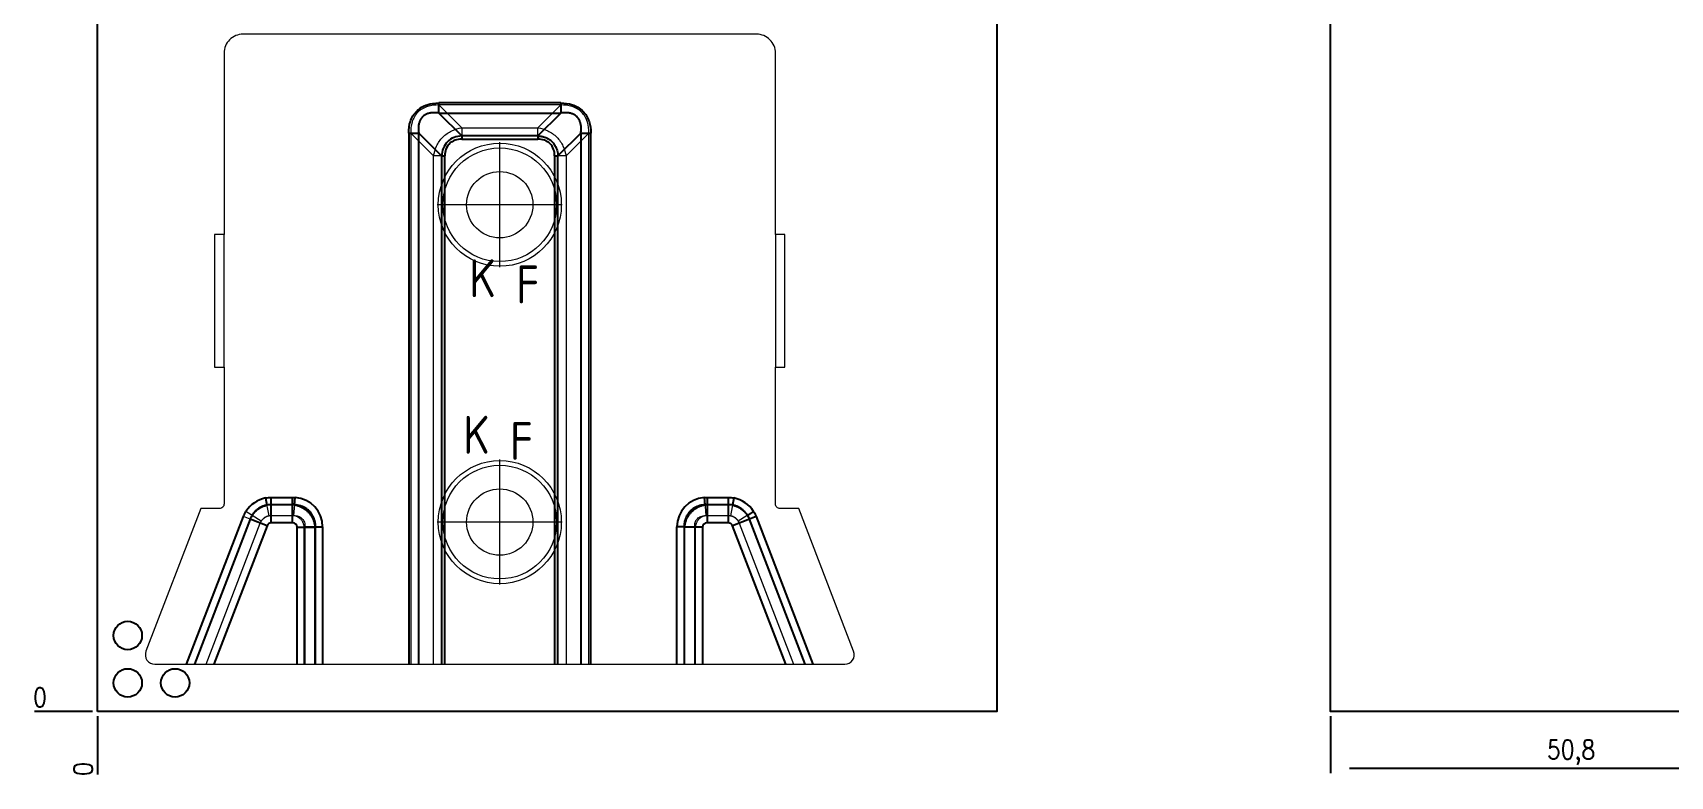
# Model space of a CAD drawing. Header units: millimetres. Extents: x 88508 to 142116, y -5268 to 20283.
# Drawn here: x 107231.9 to 107404.8, y -5104 to -5025.5 of the extents above; entities that cross this region are included whole.
import ezdxf
from ezdxf.enums import TextEntityAlignment as Align

# ---------------------------------------------------------------- set-up
doc = ezdxf.new("R2010")
doc.units = ezdxf.units.MM
doc.linetypes.add('HIDDEN', pattern=[0])
for name, color, linetype in [('DIM', 4, 'Continuous'), ('LB_P', 2, 'Continuous'), ('PRESS', 3, 'Continuous'), ('TEXT', 4, 'Continuous')]:
    doc.layers.add(name, color=color, linetype=linetype)
doc.styles.add('gbenor', font='gbenor.shx', dxfattribs={"bigfont": 'gbcbig.shx'})
doc.styles.get("Standard").update_dxf_attribs({"font": 'txt.shx', "width": 0.85, "bigfont": 'ctxt.shx'})
doc.dimstyles.new('T-2-WX', dxfattribs={"dimtxt": 2, "dimasz": 2, "dimexe": 0.5, "dimexo": 0.5, "dimgap": 0.5, "dimtad": 1, "dimtxsty": 'Standard', "dimblk": 'OPEN30', "dimcen": 0, "dimazin": 3, "dimtfac": 1, "dimtmove": 0, "dimatfit": 3, "dimldrblk": 'OPEN30', "dimlwd": -1, "dimlwe": -1})

# ---------------------------------------------------------------- blocks, each defined once
blk = doc.blocks.new('*D8809')
at = {"layer": 'Defpoints', "color": 0}
for p in [(107333.68, -4943.15), (107338.68, -4943.15), (107238.68, -5097.15)]:
    blk.add_point(p, dxfattribs=at)
at = {"layer": 'DIM', "color": 0}
blk.add_line((107334.18, -4943.15), (107343.39, -4943.15), dxfattribs=at)
at = {"layer": 'DIM', "color": 0, "insert": (107341.28, -4941.65), "char_height": 2, "attachment_point": 5}
blk.add_mtext('154', dxfattribs=at)
blk = doc.blocks.new('_Open30')
blk = doc.blocks.new('*D8810')
at = {"layer": 'Defpoints', "color": 0}
for p in [(107233.68, -5097.15), (107238.68, -5097.15), (107238.68, -5097.15)]:
    blk.add_point(p, dxfattribs=at)
at = {"layer": 'DIM', "color": 0}
blk.add_line((107238.18, -5097.15), (107232.04, -5097.15), dxfattribs=at)
at = {"layer": 'DIM', "color": 0, "insert": (107232.61, -5095.65), "char_height": 2, "attachment_point": 5}
blk.add_mtext('0', dxfattribs=at)
blk = doc.blocks.new('*D8811')
at = {"layer": 'Defpoints', "color": 0}
for p in [(107238.68, -5097.15), (107238.68, -5097.15), (107238.68, -5102.15)]:
    blk.add_point(p, dxfattribs=at)
at = {"layer": 'DIM', "color": 0}
blk.add_line((107238.68, -5097.65), (107238.68, -5103.78), dxfattribs=at)
at = {"layer": 'DIM', "color": 0, "insert": (107237.18, -5103.22), "char_height": 2, "attachment_point": 5, "rotation": 90}
blk.add_mtext('0', dxfattribs=at)
blk = doc.blocks.new('*D8812')
at = {"layer": 'Defpoints', "color": 0}
for p in [(107333.68, -4938.15), (107333.68, -4943.15), (107238.68, -5097.15)]:
    blk.add_point(p, dxfattribs=at)
at = {"layer": 'DIM', "color": 0}
blk.add_line((107333.68, -4942.65), (107333.68, -4934.9), dxfattribs=at)
at = {"layer": 'DIM', "color": 0, "insert": (107332.18, -4936.27), "char_height": 2, "attachment_point": 5, "rotation": 90}
blk.add_mtext('95', dxfattribs=at)
blk = doc.blocks.new('*D8813')
at = {"layer": 'Defpoints', "color": 0}
for p in [(107368.92, -5097.15), (107419.72, -5097.15), (107368.92, -5103.15)]:
    blk.add_point(p, dxfattribs=at)
at = {"layer": 'DIM', "color": 0}
for p, q in [((107368.92, -5097.65), (107368.92, -5103.65)), ((107419.72, -5097.65), (107419.72, -5103.65)), ((107417.72, -5103.15), (107370.92, -5103.15))]:
    blk.add_line(p, q, dxfattribs=at)
at = {"layer": 'DIM', "color": 0, "insert": (107394.32, -5101.46), "char_height": 2, "attachment_point": 5}
blk.add_mtext('50,8', dxfattribs=at)

msp = doc.modelspace()

# ---------------------------------------------------------------- linework, layer by layer
at = {"layer": 'LB_P', "linetype": 'Continuous', "lineweight": 25}
for p, q in [((107287.617, -5032.909, 0), (107274.738, -5032.909, 0)), ((107274.738, -5033.969, 0), (107277.153, -5036.383, 0)), ((107274.738, -5033.969, 0), (107287.617, -5033.969, 0)), ((107285.203, -5036.384, 0), (107287.617, -5033.969, 0)), ((107271.556, -5036.091, 0), (107271.556, -5092.148, 0)), ((107275.031, -5038.505, 0), (107272.617, -5036.091, 0)), ((107272.617, -5092.148, 0), (107272.617, -5036.091, 0)), ((107285.203, -5036.384, 0), (107277.153, -5036.383, 0)), ((107277.153, -5036.737, 0), (107285.203, -5036.737, 0)), ((107289.738, -5036.091, 0), (107287.324, -5038.505, 0)), ((107289.738, -5036.091, 0), (107289.738, -5092.148, 0)), ((107290.799, -5092.148, 0), (107290.799, -5036.091, 0)), ((107275.031, -5038.505, 0), (107275.031, -5092.148, 0)), ((107275.385, -5092.148, 0), (107275.385, -5038.505, 0)), ((107286.971, -5038.505, 0), (107286.971, -5092.148, 0)), ((107287.324, -5092.148, 0), (107287.324, -5038.505, 0))]:
    msp.add_line(p, q, dxfattribs=at)
at = {"layer": 'LB_P', "linetype": 'Continuous', "lineweight": 18}
for p, q in [((107274.738, -5032.909, 0), (107287.617, -5032.909, 0)), ((107277.153, -5035.535, 0), (107274.738, -5033.121, 0)), ((107287.617, -5033.121, 0), (107274.738, -5033.121, 0)), ((107287.617, -5033.121, 0), (107285.203, -5035.535, 0)), ((107277.153, -5035.535, 0), (107285.203, -5035.535, 0)), ((107271.556, -5092.148, 0), (107271.556, -5036.091, 0)), ((107271.768, -5036.091, 0), (107271.768, -5092.148, 0)), ((107271.768, -5036.091, 0), (107274.183, -5038.505, 0)), ((107285.203, -5036.737, 0), (107277.153, -5036.737, 0)), ((107288.173, -5038.505, 0), (107290.587, -5036.091, 0)), ((107290.587, -5092.148, 0), (107290.587, -5036.091, 0)), ((107290.799, -5036.091, 0), (107290.799, -5092.148, 0)), ((107274.183, -5092.148, 0), (107274.183, -5038.505, 0)), ((107275.385, -5038.505, 0), (107275.385, -5092.148, 0)), ((107286.971, -5092.148, 0), (107286.971, -5038.505, 0)), ((107288.173, -5038.505, 0), (107288.173, -5092.148, 0))]:
    msp.add_line(p, q, dxfattribs=at)
at = {"layer": 'LB_P', "linetype": 'Continuous', "lineweight": 15}
for p, q in [((107281.178, -5050.248, 0), (107281.178, -5037.048, 0)), ((107287.778, -5043.648, 0), (107274.578, -5043.648, 0)), ((107252.058, -5060.78, 0), (107252.058, -5046.78, 0)), ((107310.297, -5046.78, 0), (107310.297, -5060.78, 0)), ((107281.178, -5083.748, 0), (107281.178, -5070.548, 0)), ((107287.778, -5077.148, 0), (107274.578, -5077.148, 0))]:
    msp.add_line(p, q, dxfattribs=at)
at = {"layer": 'LB_P', "lineweight": 25}
for p, q in [((107256.444, -5074.604, 0), (107256.59, -5075.356, 0)), ((107257.05, -5074.546, 0), (107259.292, -5074.546, 0)), ((107257.05, -5075.312, 0), (107257.05, -5074.546, 0)), ((107259.292, -5075.312, 0), (107257.05, -5075.312, 0)), ((107257.05, -5077.229, 0), (107257.05, -5075.312, 0)), ((107259.292, -5075.312, 0), (107259.292, -5074.546, 0)), ((107259.292, -5077.229, 0), (107259.292, -5075.312, 0)), ((107259.502, -5075.321, 0), (107259.567, -5074.557, 0)), ((107302.854, -5075.321, 0), (107302.788, -5074.557, 0)), ((107303.064, -5074.546, 0), (107305.305, -5074.546, 0)), ((107303.064, -5074.546, 0), (107303.064, -5075.312, 0)), ((107303.064, -5075.312, 0), (107303.064, -5077.229, 0)), ((107305.305, -5075.312, 0), (107303.064, -5075.312, 0)), ((107305.305, -5074.546, 0), (107305.305, -5075.312, 0)), ((107305.305, -5075.312, 0), (107305.305, -5077.229, 0)), ((107305.911, -5074.604, 0), (107305.765, -5075.356, 0)), ((107248.107, -5092.148, 0), (107254.095, -5076.575, 0)), ((107254.81, -5076.851, 0), (107248.928, -5092.148, 0)), ((107256.599, -5077.538, 0), (107254.81, -5076.851, 0)), ((107259.292, -5077.229, 0), (107257.05, -5077.229, 0)), ((107305.305, -5077.229, 0), (107303.064, -5077.229, 0)), ((107307.545, -5076.851, 0), (107305.756, -5077.538, 0)), ((107307.989, -5076.031, 0), (107307.339, -5076.437, 0)), ((107308.261, -5076.575, 0), (107307.545, -5076.851, 0)), ((107313.427, -5092.148, 0), (107307.545, -5076.851, 0)), ((107308.261, -5076.575, 0), (107314.248, -5092.148, 0)), ((107256.599, -5077.538, 0), (107250.982, -5092.148, 0)), ((107259.777, -5092.148, 0), (107259.777, -5077.701, 0)), ((107259.777, -5077.701, 0), (107261.656, -5077.701, 0)), ((107261.713, -5077.658, 0), (107261.656, -5077.701, 0)), ((107261.656, -5077.701, 0), (107261.656, -5092.148, 0)), ((107261.713, -5092.148, 0), (107261.713, -5077.658, 0)), ((107261.713, -5077.658, 0), (107262.465, -5077.658, 0)), ((107262.465, -5077.658, 0), (107262.465, -5092.148, 0)), ((107300.642, -5077.658, 0), (107299.89, -5077.658, 0)), ((107299.89, -5092.148, 0), (107299.89, -5077.658, 0)), ((107300.699, -5077.701, 0), (107300.642, -5077.658, 0)), ((107300.642, -5077.658, 0), (107300.642, -5092.148, 0)), ((107302.579, -5077.701, 0), (107300.699, -5077.701, 0)), ((107300.699, -5092.148, 0), (107300.699, -5077.701, 0)), ((107302.579, -5077.701, 0), (107302.579, -5092.148, 0)), ((107311.373, -5092.148, 0), (107305.756, -5077.538, 0))]:
    msp.add_line(p, q, dxfattribs=at)
at = {"layer": 'LB_P', "lineweight": 18}
for p, q in [((107256.81, -5076.485, 0), (107256.444, -5074.604, 0)), ((107259.292, -5074.546, 0), (107257.05, -5074.546, 0)), ((107257.05, -5076.462, 0), (107257.05, -5074.546, 0)), ((107259.292, -5076.462, 0), (107259.292, -5074.546, 0)), ((107259.567, -5074.557, 0), (107259.403, -5076.467, 0)), ((107302.788, -5074.557, 0), (107302.952, -5076.467, 0)), ((107303.064, -5074.546, 0), (107303.064, -5076.462, 0)), ((107305.305, -5074.546, 0), (107303.064, -5074.546, 0)), ((107305.305, -5074.546, 0), (107305.305, -5076.462, 0)), ((107305.911, -5074.604, 0), (107305.545, -5076.485, 0)), ((107254.095, -5076.575, 0), (107248.107, -5092.148, 0)), ((107250.16, -5092.148, 0), (107255.884, -5077.263, 0)), ((107255.884, -5077.263, 0), (107254.095, -5076.575, 0)), ((107255.991, -5077.047, 0), (107254.367, -5076.031, 0)), ((107255.884, -5077.263, 0), (107256.599, -5077.538, 0)), ((107257.05, -5076.462, 0), (107259.292, -5076.462, 0)), ((107257.05, -5076.462, 0), (107257.05, -5077.229, 0)), ((107257.05, -5077.229, 0), (107259.292, -5077.229, 0)), ((107259.292, -5076.462, 0), (107259.292, -5077.229, 0)), ((107303.064, -5076.462, 0), (107303.064, -5077.229, 0)), ((107303.064, -5076.462, 0), (107305.305, -5076.462, 0)), ((107303.064, -5077.229, 0), (107305.305, -5077.229, 0)), ((107305.305, -5076.462, 0), (107305.305, -5077.229, 0)), ((107305.756, -5077.538, 0), (107306.472, -5077.263, 0)), ((107307.989, -5076.031, 0), (107306.364, -5077.047, 0)), ((107308.261, -5076.575, 0), (107306.472, -5077.263, 0)), ((107306.472, -5077.263, 0), (107312.195, -5092.148, 0)), ((107314.248, -5092.148, 0), (107308.261, -5076.575, 0)), ((107250.982, -5092.148, 0), (107256.599, -5077.538, 0)), ((107259.777, -5077.701, 0), (107260.528, -5077.701, 0)), ((107259.777, -5077.701, 0), (107259.777, -5092.148, 0)), ((107260.586, -5077.658, 0), (107260.528, -5077.701, 0)), ((107260.528, -5092.148, 0), (107260.528, -5077.701, 0)), ((107262.465, -5077.658, 0), (107260.586, -5077.658, 0)), ((107260.586, -5077.658, 0), (107260.586, -5092.148, 0)), ((107262.465, -5092.148, 0), (107262.465, -5077.658, 0)), ((107301.77, -5077.658, 0), (107299.89, -5077.658, 0)), ((107299.89, -5077.658, 0), (107299.89, -5092.148, 0)), ((107301.827, -5077.701, 0), (107301.77, -5077.658, 0)), ((107301.77, -5092.148, 0), (107301.77, -5077.658, 0)), ((107301.827, -5077.701, 0), (107302.579, -5077.701, 0)), ((107301.827, -5077.701, 0), (107301.827, -5092.148, 0)), ((107302.579, -5092.148, 0), (107302.579, -5077.701, 0)), ((107305.756, -5077.538, 0), (107311.373, -5092.148, 0))]:
    msp.add_line(p, q, dxfattribs=at)
at = {"layer": 'LB_P', "color": 1, "linetype": 'Continuous', "lineweight": 15, "elevation": 0}
msp.add_lwpolyline([(107310.297, -5046.78), (107310.297, -5027.65, 0.4142136), (107308.297, -5025.65), (107254.058, -5025.65, 0.4142136), (107252.058, -5027.65), (107252.058, -5046.78), (107251.058, -5046.78), (107251.058, -5060.78), (107252.058, -5060.78), (107252.058, -5075.23, -0.4142136), (107251.558, -5075.73), (107249.595, -5075.73), (107243.805, -5090.789, 0.5263024), (107244.738, -5092.148), (107317.617, -5092.148, 0.5263024), (107318.551, -5090.789), (107312.76, -5075.73), (107310.797, -5075.73, -0.4142136), (107310.297, -5075.23), (107310.297, -5060.78), (107311.297, -5060.78), (107311.297, -5046.78)], format="xyb", close=True, dxfattribs=at)
at = {"layer": 'LB_P', "linetype": 'HIDDEN', "lineweight": 15}
for centre in [(107281.178, -5043.648, 0), (107281.178, -5077.148, 0)]:
    msp.add_circle(centre, 6.5, dxfattribs=at)
at = {"layer": 'LB_P', "linetype": 'Continuous', "lineweight": 15}
for centre, radius in [((107281.178, -5043.648, 0), 6), ((107281.178, -5043.648, 0), 3.5), ((107281.178, -5077.148, 0), 6), ((107281.178, -5077.148, 0), 3.5)]:
    msp.add_circle(centre, radius, dxfattribs=at)
at = {"layer": 'LB_P', "lineweight": 25}
for centre, major_axis, ratio, start_param, end_param in [((107257.221, -5077.961, 0), (1.965, -2.86), 0.9510147, 2.7497471, 3.5334382), ((107258.953, -5077.961, 0), (2.916, 2.147), 0.9112507, 5.6922932, 7.0873262), ((107303.402, -5077.961, 0), (-2.916, 2.147), 0.9112507, 5.4790444, 6.8740774), ((107305.134, -5077.961, 0), (-1.965, -2.86), 0.9510147, 2.7497471, 3.5334382), ((107257.074, -5077.746, 0), (0.298, -0.433), 0.9510147, 2.5629528, 3.7202325), ((107259.244, -5077.746, 0), (0.442, 0.325), 0.9112507, 5.6922932, 7.1744522), ((107303.111, -5077.746, 0), (-0.442, 0.325), 0.9112507, 5.3919185, 6.8740774), ((107305.281, -5077.746, 0), (-0.298, -0.433), 0.9510147, 2.5629528, 3.7202325)]:
    msp.add_ellipse(centre, major_axis=major_axis, ratio=ratio, start_param=start_param, end_param=end_param, dxfattribs=at)
at = {"layer": 'LB_P', "lineweight": 18}
for centre, major_axis, ratio, start_param, end_param in [((107257.221, -5077.961, 0), (1.965, -2.86), 0.9510147, 2.7497471, 3.5334382), ((107258.953, -5077.961, 0), (2.916, 2.147), 0.9112507, 5.6922932, 7.0873262), ((107303.402, -5077.961, 0), (-2.916, 2.147), 0.9112507, 5.4790444, 6.8740774), ((107305.134, -5077.961, 0), (-1.965, -2.86), 0.9510147, 2.7497471, 3.5334382), ((107257.074, -5077.746, 0), (0.298, -0.433), 0.9510147, 2.5629528, 3.7202325), ((107259.244, -5077.746, 0), (0.442, 0.325), 0.9112507, 5.6922932, 7.1744522), ((107303.111, -5077.746, 0), (-0.442, 0.325), 0.9112507, 5.3919185, 6.8740774), ((107305.281, -5077.746, 0), (-0.298, -0.433), 0.9510147, 2.5629528, 3.7202325)]:
    msp.add_ellipse(centre, major_axis=major_axis, ratio=ratio, start_param=start_param, end_param=end_param, dxfattribs=at)
at = {"layer": 'LB_P', "linetype": 'Continuous', "lineweight": 25}
for points, knots in [([(107271.556, -5036.091, 0), (107271.556, -5035.68, 0), (107271.609, -5035.261, 0), (107271.811, -5034.656, 0), (107271.899, -5034.459, 0), (107272.121, -5034.089, 0), (107272.255, -5033.915, 0), (107272.563, -5033.607, 0), (107272.736, -5033.473, 0), (107273.107, -5033.251, 0), (107273.304, -5033.163, 0), (107273.909, -5032.961, 0), (107274.328, -5032.909, 0), (107274.738, -5032.909, 0)], [0, 0, 0, 0, 0.25, 0.25, 0.375, 0.375, 0.5, 0.5, 0.625, 0.625, 0.75, 0.75, 1, 1, 1, 1]), ([(107274.738, -5033.969, 0), (107274.671, -5033.961, 0), (107274.539, -5033.944, 0), (107274.345, -5033.933, 0), (107274.16, -5033.934, 0), (107273.985, -5033.947, 0), (107273.818, -5033.972, 0), (107273.662, -5034.009, 0), (107273.515, -5034.057, 0), (107273.378, -5034.116, 0), (107273.252, -5034.187, 0), (107273.137, -5034.268, 0), (107273.032, -5034.36, 0), (107272.903, -5034.5, 0), (107272.767, -5034.709, 0), (107272.653, -5035.002, 0), (107272.588, -5035.334, 0), (107272.572, -5035.703, 0), (107272.602, -5035.957, 0), (107272.617, -5036.091, 0)], [0, 0, 0, 0, 0.05601333, 0.10928359, 0.15994378, 0.20814851, 0.25407719, 0.29793717, 0.33996643, 0.38043526, 0.41964623, 0.45793174, 0.49564868, 0.53317017, 0.61321579, 0.69770357, 0.78910222, 0.88937129, 1, 1, 1, 1]), ([(107287.617, -5032.909, 0), (107288.028, -5032.909, 0), (107288.447, -5032.961, 0), (107289.052, -5033.163, 0), (107289.249, -5033.251, 0), (107289.619, -5033.473, 0), (107289.793, -5033.608, 0), (107290.101, -5033.915, 0), (107290.234, -5034.089, 0), (107290.456, -5034.459, 0), (107290.544, -5034.656, 0), (107290.747, -5035.261, 0), (107290.799, -5035.68, 0), (107290.799, -5036.091, 0)], [0, 0, 0, 0, 0.25, 0.25, 0.375, 0.375, 0.5, 0.5, 0.625, 0.625, 0.75, 0.75, 1, 1, 1, 1]), ([(107289.738, -5036.091, 0), (107289.747, -5036.023, 0), (107289.764, -5035.892, 0), (107289.775, -5035.698, 0), (107289.774, -5035.513, 0), (107289.76, -5035.337, 0), (107289.735, -5035.171, 0), (107289.699, -5035.014, 0), (107289.651, -5034.867, 0), (107289.591, -5034.731, 0), (107289.521, -5034.604, 0), (107289.44, -5034.489, 0), (107289.348, -5034.384, 0), (107289.207, -5034.256, 0), (107288.998, -5034.12, 0), (107288.705, -5034.005, 0), (107288.374, -5033.941, 0), (107288.005, -5033.924, 0), (107287.75, -5033.954, 0), (107287.617, -5033.969, 0)], [0, 0, 0, 0, 0.05601332, 0.10928357, 0.15994375, 0.20814847, 0.25407714, 0.29793712, 0.33996637, 0.3804352, 0.41964617, 0.45793168, 0.49564863, 0.53317011, 0.61321575, 0.69770353, 0.78910219, 0.88937128, 1, 1, 1, 1]), ([(107277.153, -5036.383, 0), (107276.88, -5036.4, 0), (107276.607, -5036.453, 0), (107276.092, -5036.657, 0), (107275.852, -5036.809, 0), (107275.457, -5037.204, 0), (107275.304, -5037.445, 0), (107275.1, -5037.959, 0), (107275.047, -5038.233, 0), (107275.031, -5038.505, 0)], [0, 0, 0, 0, 0.25, 0.25, 0.5, 0.5, 0.75, 0.75, 1, 1, 1, 1]), ([(107277.153, -5036.737, 0), (107276.912, -5036.737, 0), (107276.674, -5036.77, 0), (107276.228, -5036.924, 0), (107276.023, -5037.046, 0), (107275.694, -5037.375, 0), (107275.572, -5037.58, 0), (107275.418, -5038.025, 0), (107275.385, -5038.265, 0), (107275.385, -5038.505, 0)], [0, 0, 0, 0, 0.25, 0.25, 0.5, 0.5, 0.75, 0.75, 1, 1, 1, 1]), ([(107285.203, -5036.384, 0), (107285.262, -5036.388, 0), (107285.38, -5036.397, 0), (107285.552, -5036.424, 0), (107285.718, -5036.46, 0), (107285.876, -5036.506, 0), (107286.107, -5036.59, 0), (107286.396, -5036.741, 0), (107286.711, -5036.997, 0), (107286.966, -5037.312, 0), (107287.134, -5037.633, 0), (107287.237, -5037.938, 0), (107287.299, -5038.215, 0), (107287.316, -5038.407, 0), (107287.324, -5038.505, 0)], [0, 0, 0, 0, 0.0541024, 0.10663569, 0.1577006, 0.20740683, 0.25587326, 0.37973329, 0.50000066, 0.62029102, 0.74419329, 0.82566849, 0.91076772, 1, 1, 1, 1]), ([(107286.971, -5038.505, 0), (107286.971, -5038.264, 0), (107286.938, -5038.025, 0), (107286.784, -5037.58, 0), (107286.661, -5037.375, 0), (107286.332, -5037.046, 0), (107286.127, -5036.924, 0), (107285.682, -5036.77, 0), (107285.443, -5036.737, 0), (107285.203, -5036.737, 0)], [0, 0, 0, 0, 0.25, 0.25, 0.5, 0.5, 0.75, 0.75, 1, 1, 1, 1])]:
    msp.add_open_spline(points, degree=3, knots=knots, dxfattribs=at)
at = {"layer": 'LB_P', "linetype": 'Continuous', "lineweight": 18}
for points, knots in [([(107274.738, -5032.909, 0), (107274.328, -5032.909, 0), (107273.909, -5032.961, 0), (107273.304, -5033.163, 0), (107273.107, -5033.251, 0), (107272.736, -5033.473, 0), (107272.563, -5033.607, 0), (107272.255, -5033.915, 0), (107272.121, -5034.089, 0), (107271.899, -5034.459, 0), (107271.811, -5034.656, 0), (107271.609, -5035.261, 0), (107271.556, -5035.68, 0), (107271.556, -5036.091, 0)], [0, 0, 0, 0, 0.25, 0.25, 0.375, 0.375, 0.5, 0.5, 0.625, 0.625, 0.75, 0.75, 1, 1, 1, 1]), ([(107274.738, -5033.121, 0), (107274.346, -5033.112, 0), (107273.947, -5033.152, 0), (107273.373, -5033.332, 0), (107273.187, -5033.412, 0), (107272.838, -5033.616, 0), (107272.675, -5033.74, 0), (107272.388, -5034.027, 0), (107272.264, -5034.19, 0), (107272.06, -5034.539, 0), (107271.98, -5034.725, 0), (107271.8, -5035.299, 0), (107271.759, -5035.698, 0), (107271.768, -5036.091, 0)], [0, 0, 0, 0, 0.25, 0.25, 0.375, 0.375, 0.5, 0.5, 0.625, 0.625, 0.75, 0.75, 1, 1, 1, 1]), ([(107290.799, -5036.091, 0), (107290.799, -5035.68, 0), (107290.747, -5035.261, 0), (107290.544, -5034.656, 0), (107290.456, -5034.459, 0), (107290.234, -5034.089, 0), (107290.1, -5033.915, 0), (107289.793, -5033.608, 0), (107289.619, -5033.473, 0), (107289.249, -5033.251, 0), (107289.052, -5033.163, 0), (107288.447, -5032.961, 0), (107288.028, -5032.909, 0), (107287.617, -5032.909, 0)], [0, 0, 0, 0, 0.25, 0.25, 0.375, 0.375, 0.5, 0.5, 0.625, 0.625, 0.75, 0.75, 1, 1, 1, 1]), ([(107290.587, -5036.091, 0), (107290.596, -5035.698, 0), (107290.555, -5035.299, 0), (107290.375, -5034.726, 0), (107290.296, -5034.54, 0), (107290.092, -5034.19, 0), (107289.968, -5034.027, 0), (107289.68, -5033.74, 0), (107289.517, -5033.616, 0), (107289.168, -5033.412, 0), (107288.982, -5033.332, 0), (107288.409, -5033.152, 0), (107288.009, -5033.112, 0), (107287.617, -5033.121, 0)], [0, 0, 0, 0, 0.25, 0.25, 0.375, 0.375, 0.5, 0.5, 0.625, 0.625, 0.75, 0.75, 1, 1, 1, 1]), ([(107274.183, -5038.505, 0), (107274.237, -5038.156, 0), (107274.339, -5037.801, 0), (107274.663, -5037.119, 0), (107274.888, -5036.793, 0), (107275.441, -5036.24, 0), (107275.766, -5036.016, 0), (107276.449, -5035.691, 0), (107276.804, -5035.59, 0), (107277.153, -5035.535, 0)], [0, 0, 0, 0, 0.25, 0.25, 0.5, 0.5, 0.75, 0.75, 1, 1, 1, 1]), ([(107285.203, -5035.535, 0), (107285.552, -5035.589, 0), (107285.907, -5035.691, 0), (107286.589, -5036.016, 0), (107286.914, -5036.24, 0), (107287.467, -5036.793, 0), (107287.692, -5037.119, 0), (107288.016, -5037.801, 0), (107288.118, -5038.156, 0), (107288.173, -5038.505, 0)], [0, 0, 0, 0, 0.25, 0.25, 0.5, 0.5, 0.75, 0.75, 1, 1, 1, 1]), ([(107275.385, -5038.505, 0), (107275.385, -5038.265, 0), (107275.418, -5038.025, 0), (107275.571, -5037.58, 0), (107275.694, -5037.375, 0), (107276.023, -5037.046, 0), (107276.228, -5036.924, 0), (107276.674, -5036.77, 0), (107276.912, -5036.737, 0), (107277.153, -5036.737, 0)], [0, 0, 0, 0, 0.25, 0.25, 0.5, 0.5, 0.75, 0.75, 1, 1, 1, 1]), ([(107285.203, -5036.737, 0), (107285.443, -5036.737, 0), (107285.682, -5036.77, 0), (107286.127, -5036.924, 0), (107286.333, -5037.046, 0), (107286.662, -5037.376, 0), (107286.784, -5037.581, 0), (107286.938, -5038.026, 0), (107286.971, -5038.265, 0), (107286.971, -5038.505, 0)], [0, 0, 0, 0, 0.25, 0.25, 0.5, 0.5, 0.75, 0.75, 1, 1, 1, 1])]:
    msp.add_open_spline(points, degree=3, knots=knots, dxfattribs=at)
at = {"layer": 'LB_P', "linetype": 'Continuous', "lineweight": 25}
for points in [[(107274.738, -5033.969, 0), (107274.738, -5033.83, 0), (107274.738, -5033.498, 0), (107274.738, -5033.105, 0), (107274.738, -5032.909, 0)], [(107287.617, -5032.909, 0), (107287.617, -5033.105, 0), (107287.617, -5033.498, 0), (107287.617, -5033.83, 0), (107287.617, -5033.969, 0)], [(107271.556, -5036.091, 0), (107271.753, -5036.091, 0), (107272.145, -5036.091, 0), (107272.478, -5036.091, 0), (107272.617, -5036.091, 0)], [(107277.153, -5036.383, 0), (107277.153, -5036.476, 0), (107277.153, -5036.606, 0), (107277.153, -5036.737, 0)], [(107285.203, -5036.384, 0), (107285.203, -5036.476, 0), (107285.203, -5036.606, 0), (107285.203, -5036.737, 0)], [(107289.738, -5036.091, 0), (107289.877, -5036.091, 0), (107290.21, -5036.091, 0), (107290.603, -5036.091, 0), (107290.799, -5036.091, 0)], [(107275.031, -5038.505, 0), (107275.124, -5038.505, 0), (107275.254, -5038.505, 0), (107275.385, -5038.505, 0)], [(107286.971, -5038.505, 0), (107287.101, -5038.505, 0), (107287.232, -5038.505, 0), (107287.324, -5038.505, 0)]]:
    msp.add_open_spline(points, degree=3, dxfattribs=at)
at = {"layer": 'LB_P', "linetype": 'Continuous', "lineweight": 18}
for points in [[(107274.738, -5032.909, 0), (107274.738, -5032.948, 0), (107274.738, -5032.987, 0), (107274.738, -5033.023, 0)], [(107274.738, -5033.023, 0), (107274.738, -5033.06, 0), (107274.738, -5033.093, 0), (107274.738, -5033.121, 0)], [(107287.617, -5033.023, 0), (107287.617, -5032.987, 0), (107287.617, -5032.948, 0), (107287.617, -5032.909, 0)], [(107287.617, -5033.121, 0), (107287.617, -5033.093, 0), (107287.617, -5033.06, 0), (107287.617, -5033.023, 0)], [(107277.153, -5035.535, 0), (107277.153, -5035.692, 0), (107277.153, -5036.07, 0), (107277.153, -5036.515, 0), (107277.153, -5036.737, 0)], [(107285.203, -5036.737, 0), (107285.203, -5036.515, 0), (107285.203, -5036.07, 0), (107285.203, -5035.692, 0), (107285.203, -5035.535, 0)], [(107271.671, -5036.091, 0), (107271.635, -5036.091, 0), (107271.596, -5036.091, 0), (107271.556, -5036.091, 0)], [(107271.768, -5036.091, 0), (107271.741, -5036.091, 0), (107271.707, -5036.091, 0), (107271.671, -5036.091, 0)], [(107290.684, -5036.091, 0), (107290.648, -5036.091, 0), (107290.615, -5036.091, 0), (107290.587, -5036.091, 0)], [(107290.799, -5036.091, 0), (107290.76, -5036.091, 0), (107290.721, -5036.091, 0), (107290.684, -5036.091, 0)], [(107275.385, -5038.505, 0), (107275.162, -5038.505, 0), (107274.717, -5038.505, 0), (107274.34, -5038.505, 0), (107274.183, -5038.505, 0)], [(107288.173, -5038.505, 0), (107288.015, -5038.505, 0), (107287.638, -5038.505, 0), (107287.193, -5038.505, 0), (107286.971, -5038.505, 0)]]:
    msp.add_open_spline(points, degree=3, dxfattribs=at)
at = {"layer": 'LB_P', "lineweight": 25}
for points, knots in [([(107255.016, -5076.437, 0), (107255.047, -5076.393, 0), (107255.109, -5076.304, 0), (107255.212, -5076.178, 0), (107255.323, -5076.058, 0), (107255.441, -5075.945, 0), (107255.567, -5075.841, 0), (107255.698, -5075.744, 0), (107255.836, -5075.656, 0), (107255.979, -5075.576, 0), (107256.126, -5075.506, 0), (107256.278, -5075.446, 0), (107256.432, -5075.395, 0), (107256.538, -5075.369, 0), (107256.59, -5075.356, 0)], [0, 0, 0, 0, 0.0833464, 0.1666857, 0.2500193, 0.3333486, 0.416675, 0.5, 0.583325, 0.6666514, 0.7499807, 0.8333143, 0.9166536, 1, 1, 1, 1]), ([(107256.59, -5075.356, 0), (107256.541, -5075.366, 0), (107256.441, -5075.387, 0), (107256.295, -5075.429, 0), (107256.152, -5075.479, 0), (107256.014, -5075.539, 0), (107255.879, -5075.608, 0), (107255.749, -5075.685, 0), (107255.625, -5075.77, 0), (107255.506, -5075.864, 0), (107255.394, -5075.965, 0), (107255.288, -5076.073, 0), (107255.19, -5076.188, 0), (107255.098, -5076.309, 0), (107255.044, -5076.395, 0), (107255.016, -5076.437, 0)], [0, 0, 0, 0, 0.077455, 0.1546448, 0.231617, 0.3084193, 0.3851003, 0.4617082, 0.5382918, 0.6148997, 0.6915807, 0.768383, 0.8453552, 0.922545, 1, 1, 1, 1]), ([(107259.502, -5075.321, 0), (107259.554, -5075.33, 0), (107259.657, -5075.349, 0), (107259.811, -5075.39, 0), (107259.961, -5075.44, 0), (107260.109, -5075.499, 0), (107260.252, -5075.568, 0), (107260.391, -5075.645, 0), (107260.525, -5075.731, 0), (107260.654, -5075.825, 0), (107260.776, -5075.926, 0), (107260.892, -5076.035, 0), (107261.001, -5076.15, 0), (107261.102, -5076.272, 0), (107261.197, -5076.399, 0), (107261.283, -5076.531, 0), (107261.36, -5076.667, 0), (107261.43, -5076.808, 0), (107261.49, -5076.952, 0), (107261.542, -5077.098, 0), (107261.585, -5077.247, 0), (107261.618, -5077.397, 0), (107261.643, -5077.549, 0), (107261.652, -5077.65, 0), (107261.656, -5077.701, 0)], [0, 0, 0, 0, 0.04663418, 0.09314797, 0.13954254, 0.18581904, 0.23197868, 0.27802263, 0.3239521, 0.3697683, 0.41547245, 0.46106576, 0.50654949, 0.55192487, 0.59719316, 0.64235563, 0.68741353, 0.73236816, 0.77722081, 0.82197277, 0.86662534, 0.91117986, 0.95563763, 1, 1, 1, 1]), ([(107261.713, -5077.658, 0), (107261.714, -5077.606, 0), (107261.714, -5077.503, 0), (107261.703, -5077.349, 0), (107261.683, -5077.198, 0), (107261.653, -5077.05, 0), (107261.615, -5076.907, 0), (107261.567, -5076.767, 0), (107261.511, -5076.632, 0), (107261.446, -5076.502, 0), (107261.374, -5076.378, 0), (107261.294, -5076.259, 0), (107261.207, -5076.147, 0), (107261.083, -5076.006, 0), (107260.91, -5075.846, 0), (107260.677, -5075.679, 0), (107260.416, -5075.539, 0), (107260.131, -5075.43, 0), (107259.824, -5075.352, 0), (107259.61, -5075.331, 0), (107259.502, -5075.321, 0)], [0, 0, 0, 0, 0.0436974, 0.0868155, 0.129391, 0.1714622, 0.2130686, 0.2542512, 0.2950521, 0.3355148, 0.3756837, 0.4156043, 0.455323, 0.4948868, 0.5725019, 0.6523524, 0.734754, 0.8199938, 0.9083314, 1, 1, 1, 1]), ([(107302.854, -5075.321, 0), (107302.799, -5075.325, 0), (107302.69, -5075.334, 0), (107302.53, -5075.359, 0), (107302.374, -5075.392, 0), (107302.223, -5075.435, 0), (107302.078, -5075.486, 0), (107301.939, -5075.544, 0), (107301.806, -5075.611, 0), (107301.679, -5075.684, 0), (107301.56, -5075.764, 0), (107301.447, -5075.851, 0), (107301.341, -5075.943, 0), (107301.208, -5076.075, 0), (107301.057, -5076.257, 0), (107300.904, -5076.501, 0), (107300.783, -5076.766, 0), (107300.697, -5077.051, 0), (107300.645, -5077.35, 0), (107300.643, -5077.555, 0), (107300.642, -5077.658, 0)], [0, 0, 0, 0, 0.0462654, 0.0916746, 0.1362543, 0.180033, 0.2230405, 0.2653085, 0.3068701, 0.3477603, 0.388016, 0.4276754, 0.466779, 0.5053686, 0.5845752, 0.6646012, 0.7458145, 0.8285671, 0.9131919, 1, 1, 1, 1]), ([(107300.699, -5077.701, 0), (107300.704, -5077.648, 0), (107300.713, -5077.541, 0), (107300.74, -5077.383, 0), (107300.776, -5077.226, 0), (107300.822, -5077.07, 0), (107300.878, -5076.917, 0), (107300.944, -5076.767, 0), (107301.02, -5076.621, 0), (107301.104, -5076.48, 0), (107301.198, -5076.344, 0), (107301.3, -5076.213, 0), (107301.411, -5076.089, 0), (107301.529, -5075.972, 0), (107301.654, -5075.863, 0), (107301.787, -5075.761, 0), (107301.925, -5075.669, 0), (107302.069, -5075.585, 0), (107302.219, -5075.511, 0), (107302.373, -5075.447, 0), (107302.53, -5075.394, 0), (107302.691, -5075.351, 0), (107302.799, -5075.331, 0), (107302.854, -5075.321, 0)], [0, 0, 0, 0, 0.0464773, 0.0930593, 0.1397477, 0.1865438, 0.2334494, 0.2804657, 0.3275944, 0.3748369, 0.4221947, 0.4696692, 0.5172619, 0.5649743, 0.6128076, 0.6607635, 0.7088432, 0.7570482, 0.8053798, 0.8538394, 0.9024284, 0.9511482, 1, 1, 1, 1]), ([(107305.765, -5075.356, 0), (107305.818, -5075.369, 0), (107305.923, -5075.395, 0), (107306.078, -5075.446, 0), (107306.229, -5075.506, 0), (107306.377, -5075.576, 0), (107306.519, -5075.656, 0), (107306.657, -5075.744, 0), (107306.789, -5075.841, 0), (107306.914, -5075.945, 0), (107307.032, -5076.058, 0), (107307.143, -5076.178, 0), (107307.246, -5076.304, 0), (107307.308, -5076.393, 0), (107307.339, -5076.437, 0)], [0, 0, 0, 0, 0.0833464, 0.1666857, 0.2500193, 0.3333486, 0.416675, 0.5, 0.583325, 0.6666514, 0.7499807, 0.8333143, 0.9166536, 1, 1, 1, 1]), ([(107307.339, -5076.437, 0), (107307.312, -5076.395, 0), (107307.257, -5076.309, 0), (107307.165, -5076.188, 0), (107307.067, -5076.073, 0), (107306.961, -5075.965, 0), (107306.849, -5075.864, 0), (107306.73, -5075.77, 0), (107306.606, -5075.685, 0), (107306.476, -5075.608, 0), (107306.342, -5075.539, 0), (107306.203, -5075.479, 0), (107306.06, -5075.429, 0), (107305.914, -5075.387, 0), (107305.815, -5075.366, 0), (107305.765, -5075.356, 0)], [0, 0, 0, 0, 0.077455, 0.1546448, 0.231617, 0.3084193, 0.3851003, 0.4617082, 0.5382918, 0.6148997, 0.6915807, 0.768383, 0.8453552, 0.922545, 1, 1, 1, 1])]:
    msp.add_open_spline(points, degree=3, knots=knots, dxfattribs=at)
for points in [[(107256.444, -5074.604, 0), (107256.643, -5074.565, 0), (107256.847, -5074.546, 0), (107257.05, -5074.546, 0)], [(107257.05, -5075.312, 0), (107256.895, -5075.313, 0), (107256.742, -5075.328, 0), (107256.591, -5075.357, 0)], [(107259.292, -5074.546, 0), (107259.384, -5074.546, 0), (107259.476, -5074.549, 0), (107259.567, -5074.557, 0)], [(107259.502, -5075.321, 0), (107259.432, -5075.315, 0), (107259.362, -5075.312, 0), (107259.292, -5075.312, 0)], [(107302.788, -5074.557, 0), (107302.88, -5074.549, 0), (107302.972, -5074.546, 0), (107303.064, -5074.546, 0)], [(107303.064, -5075.312, 0), (107302.994, -5075.312, 0), (107302.923, -5075.315, 0), (107302.854, -5075.321, 0)], [(107305.305, -5074.546, 0), (107305.508, -5074.546, 0), (107305.712, -5074.565, 0), (107305.911, -5074.604, 0)], [(107305.765, -5075.357, 0), (107305.614, -5075.328, 0), (107305.46, -5075.313, 0), (107305.305, -5075.312, 0)], [(107254.095, -5076.575, 0), (107254.168, -5076.386, 0), (107254.259, -5076.203, 0), (107254.367, -5076.031, 0)], [(107255.017, -5076.438, 0), (107254.936, -5076.569, 0), (107254.867, -5076.707, 0), (107254.81, -5076.851, 0)], [(107307.545, -5076.851, 0), (107307.489, -5076.707, 0), (107307.419, -5076.569, 0), (107307.338, -5076.438, 0)], [(107307.989, -5076.031, 0), (107308.096, -5076.203, 0), (107308.188, -5076.386, 0), (107308.261, -5076.575, 0)]]:
    msp.add_open_spline(points, degree=3, dxfattribs=at)
at = {"layer": 'LB_P', "lineweight": 18}
for points in [[(107257.05, -5074.546, 0), (107256.847, -5074.546, 0), (107256.643, -5074.565, 0), (107256.444, -5074.604, 0)], [(107259.567, -5074.557, 0), (107259.476, -5074.549, 0), (107259.384, -5074.546, 0), (107259.292, -5074.546, 0)], [(107303.064, -5074.546, 0), (107302.972, -5074.546, 0), (107302.88, -5074.549, 0), (107302.788, -5074.557, 0)], [(107305.911, -5074.604, 0), (107305.712, -5074.565, 0), (107305.508, -5074.546, 0), (107305.305, -5074.546, 0)], [(107255.884, -5077.263, 0), (107255.913, -5077.188, 0), (107255.949, -5077.116, 0), (107255.992, -5077.048, 0)], [(107256.81, -5076.486, 0), (107256.889, -5076.47, 0), (107256.969, -5076.462, 0), (107257.05, -5076.462, 0)], [(107259.292, -5076.462, 0), (107259.329, -5076.462, 0), (107259.366, -5076.464, 0), (107259.403, -5076.467, 0)], [(107302.952, -5076.467, 0), (107302.989, -5076.464, 0), (107303.026, -5076.462, 0), (107303.064, -5076.462, 0)], [(107305.305, -5076.462, 0), (107305.386, -5076.462, 0), (107305.467, -5076.47, 0), (107305.545, -5076.486, 0)], [(107306.363, -5077.048, 0), (107306.406, -5077.116, 0), (107306.442, -5077.188, 0), (107306.472, -5077.263, 0)], [(107308.261, -5076.575, 0), (107308.188, -5076.386, 0), (107308.096, -5076.203, 0), (107307.989, -5076.031, 0)]]:
    msp.add_open_spline(points, degree=3, dxfattribs=at)
for points, knots in [([(107256.81, -5076.485, 0), (107256.773, -5076.494, 0), (107256.7, -5076.512, 0), (107256.593, -5076.551, 0), (107256.49, -5076.598, 0), (107256.392, -5076.654, 0), (107256.299, -5076.718, 0), (107256.211, -5076.79, 0), (107256.13, -5076.869, 0), (107256.056, -5076.954, 0), (107256.013, -5077.016, 0), (107255.991, -5077.047, 0)], [0, 0, 0, 0, 0.1111695, 0.2222952, 0.3333896, 0.4444653, 0.5555347, 0.6666104, 0.7777048, 0.8888305, 1, 1, 1, 1]), ([(107255.991, -5077.047, 0), (107256.009, -5077.017, 0), (107256.044, -5076.958, 0), (107256.107, -5076.875, 0), (107256.176, -5076.798, 0), (107256.251, -5076.729, 0), (107256.333, -5076.667, 0), (107256.419, -5076.613, 0), (107256.511, -5076.568, 0), (107256.607, -5076.531, 0), (107256.707, -5076.502, 0), (107256.775, -5076.491, 0), (107256.81, -5076.485, 0)], [0, 0, 0, 0, 0.1022928, 0.2030692, 0.3026933, 0.4015417, 0.5, 0.5984583, 0.6973067, 0.7969308, 0.8977072, 1, 1, 1, 1]), ([(107260.528, -5077.701, 0), (107260.525, -5077.662, 0), (107260.519, -5077.583, 0), (107260.496, -5077.467, 0), (107260.464, -5077.353, 0), (107260.421, -5077.242, 0), (107260.368, -5077.135, 0), (107260.305, -5077.032, 0), (107260.233, -5076.936, 0), (107260.152, -5076.845, 0), (107260.064, -5076.763, 0), (107259.967, -5076.688, 0), (107259.864, -5076.623, 0), (107259.755, -5076.568, 0), (107259.642, -5076.522, 0), (107259.524, -5076.487, 0), (107259.443, -5076.474, 0), (107259.403, -5076.467, 0)], [0, 0, 0, 0, 0.065182, 0.13051119, 0.19600296, 0.26167255, 0.32753513, 0.39360568, 0.45989908, 0.52643005, 0.59321313, 0.66026273, 0.72759307, 0.7952182, 0.86315198, 0.93140809, 1, 1, 1, 1]), ([(107259.403, -5076.467, 0), (107259.445, -5076.467, 0), (107259.528, -5076.466, 0), (107259.65, -5076.478, 0), (107259.765, -5076.498, 0), (107259.875, -5076.528, 0), (107259.977, -5076.565, 0), (107260.073, -5076.61, 0), (107260.161, -5076.663, 0), (107260.241, -5076.722, 0), (107260.343, -5076.816, 0), (107260.457, -5076.961, 0), (107260.552, -5077.173, 0), (107260.601, -5077.411, 0), (107260.591, -5077.574, 0), (107260.586, -5077.658, 0)], [0, 0, 0, 0, 0.0681303, 0.1331639, 0.1952489, 0.2545552, 0.3112781, 0.3656405, 0.4178954, 0.4683278, 0.5172544, 0.6290655, 0.7442206, 0.8667455, 1, 1, 1, 1]), ([(107301.77, -5077.658, 0), (107301.766, -5077.62, 0), (107301.76, -5077.545, 0), (107301.762, -5077.433, 0), (107301.774, -5077.325, 0), (107301.797, -5077.221, 0), (107301.828, -5077.122, 0), (107301.869, -5077.029, 0), (107301.919, -5076.942, 0), (107301.977, -5076.861, 0), (107302.07, -5076.757, 0), (107302.217, -5076.64, 0), (107302.432, -5076.537, 0), (107302.683, -5076.472, 0), (107302.859, -5076.469, 0), (107302.952, -5076.467, 0)], [0, 0, 0, 0, 0.0607745, 0.1191291, 0.1753041, 0.2295685, 0.2822208, 0.3335876, 0.3840203, 0.4338902, 0.4835812, 0.5955153, 0.7170601, 0.8511557, 1, 1, 1, 1]), ([(107302.952, -5076.467, 0), (107302.914, -5076.473, 0), (107302.839, -5076.486, 0), (107302.728, -5076.518, 0), (107302.621, -5076.558, 0), (107302.518, -5076.609, 0), (107302.42, -5076.667, 0), (107302.327, -5076.734, 0), (107302.241, -5076.809, 0), (107302.162, -5076.89, 0), (107302.09, -5076.977, 0), (107302.026, -5077.07, 0), (107301.97, -5077.168, 0), (107301.923, -5077.27, 0), (107301.885, -5077.375, 0), (107301.856, -5077.482, 0), (107301.835, -5077.591, 0), (107301.83, -5077.664, 0), (107301.827, -5077.701, 0)], [0, 0, 0, 0, 0.064315, 0.1283341, 0.19206841, 0.25552916, 0.31872775, 0.38167571, 0.4443847, 0.50686653, 0.56913314, 0.63119657, 0.69306901, 0.75476274, 0.81629017, 0.87766377, 0.93889616, 1, 1, 1, 1]), ([(107306.364, -5077.047, 0), (107306.342, -5077.016, 0), (107306.3, -5076.954, 0), (107306.225, -5076.869, 0), (107306.144, -5076.79, 0), (107306.057, -5076.718, 0), (107305.963, -5076.654, 0), (107305.865, -5076.598, 0), (107305.762, -5076.551, 0), (107305.655, -5076.512, 0), (107305.582, -5076.494, 0), (107305.545, -5076.485, 0)], [0, 0, 0, 0, 0.1111695, 0.2222952, 0.3333896, 0.4444653, 0.5555347, 0.6666104, 0.7777048, 0.8888305, 1, 1, 1, 1]), ([(107305.545, -5076.485, 0), (107305.58, -5076.491, 0), (107305.648, -5076.502, 0), (107305.748, -5076.531, 0), (107305.844, -5076.568, 0), (107305.936, -5076.613, 0), (107306.023, -5076.667, 0), (107306.104, -5076.729, 0), (107306.18, -5076.798, 0), (107306.249, -5076.875, 0), (107306.311, -5076.958, 0), (107306.346, -5077.017, 0), (107306.364, -5077.047, 0)], [0, 0, 0, 0, 0.1022928, 0.2030692, 0.3026933, 0.4015417, 0.5, 0.5984583, 0.6973067, 0.7969308, 0.8977072, 1, 1, 1, 1])]:
    msp.add_open_spline(points, degree=3, knots=knots, dxfattribs=at)
at = {"layer": 'PRESS', "color": 8, "linetype": 'HIDDEN'}
msp.add_lwpolyline([(107238.678, -5097.15), (107238.678, -4943.15), (107333.678, -4943.15), (107333.678, -5097.15)], close=True, dxfattribs=at)
at = {"layer": 'PRESS', "color": 2}
msp.add_lwpolyline([(107368.919, -4943.15), (107419.719, -4943.15), (107419.719, -5097.15), (107368.919, -5097.15)], close=True, dxfattribs=at)
at = {"layer": 'TEXT', "color": 4}
for centre in [(107241.891, -5089.122, 0), (107241.891, -5094.122, 0), (107246.891, -5094.122, 0)]:
    msp.add_circle(centre, 1.5, dxfattribs=at)

# ---------------------------------------------------------------- texts
at = {"layer": 'TEXT', "color": 4, "linetype": 'Continuous', "style": 'gbenor'}
for s, p in [('K', (107279.363, -5051.413, 0)), ('F', (107284.128, -5052.065, 0)), ('K', (107278.708, -5067.932, 0)), ('F', (107283.473, -5068.584, 0))]:
    msp.add_text(s, height=4, dxfattribs=at).set_placement(p, align=Align.MIDDLE_CENTER)

# ---------------------------------------------------------------- dimensions: what is measured, and where the dimension line sits
at = {"layer": 'DIM', "color": 4}
for feature_location, offset, dtype, origin, picture, middle in [((107333.678, -4943.15), (0, 5), 1, (107238.678, -5097.15), '*D8812', (107332.178, -4936.274)), ((107333.678, -4943.15), (5, 0), 0, (107238.678, -5097.15), '*D8809', (107341.282, -4941.65)), ((107238.677654276, -5097.14994949), (-5, 0), 0, (107238.677654276, -5097.14994949), '*D8810', (107232.610987609, -5095.64994949)), ((107238.677654276, -5097.14994949), (0, -5), 1, (107238.677654276, -5097.14994949), '*D8811', (107237.177654276, -5103.216616157))]:
    dim = msp.add_ordinate_dim(feature_location=feature_location, offset=offset, dtype=dtype, origin=origin, dimstyle='T-2-WX', dxfattribs=at)
    dim.commit()
    dim.dimension.update_dxf_attribs({"geometry": picture, "text_midpoint": middle})
dim = msp.add_linear_dim(base=(107368.919, -5103.15), p1=(107419.719, -5097.15), p2=(107368.919, -5097.15), dimstyle='T-2-WX', dxfattribs=at)
dim.commit()
dim.dimension.update_dxf_attribs({"geometry": '*D8813', "text_midpoint": (107394.319, -5101.459)})

doc.saveas('drawing.dxf')
